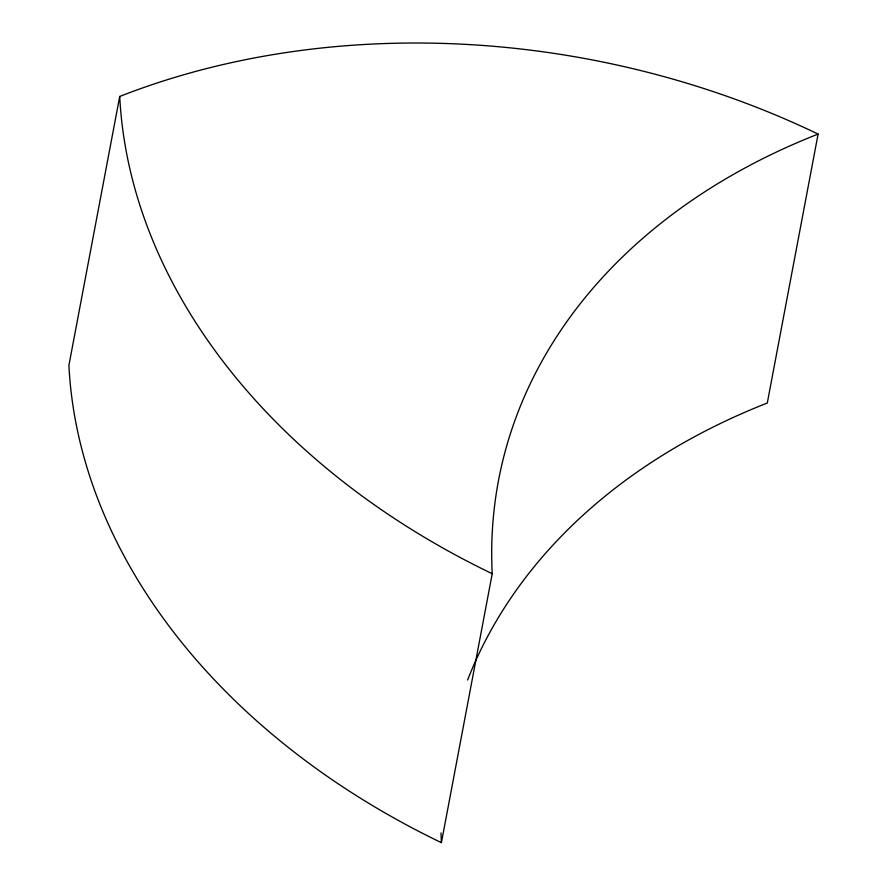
<?xml version="1.0" encoding="UTF-8"?>
<svg xmlns="http://www.w3.org/2000/svg" width="887" height="887" viewBox="0 0 887 887"><rect width="100%" height="100%" fill="white"/><g stroke="black" fill="none" stroke-linecap="round" stroke-linejoin="round"><path stroke-width="1.33" d="M119.712 96.461L68.898 365.389A704.356 523.441 10.7 0 0 441.404 842.65L492.218 573.723A704.356 523.441 10.7 0 1 818.102 134.081A704.356 523.441 10.7 0 0 119.712 96.461A704.356 523.441 10.7 0 0 492.218 573.723M818.102 134.081L767.288 403.02A704.356 523.441 10.7 0 0 467.604 680.03M441.404 842.65A704.356 523.441 10.7 0 1 441.027 832.948"/></g></svg>
